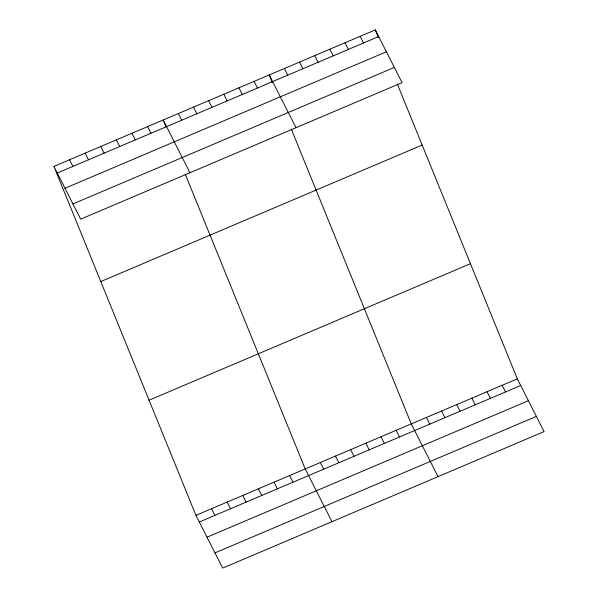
<?xml version="1.0" encoding="UTF-8"?>
<svg xmlns="http://www.w3.org/2000/svg" width="598" height="598" viewBox="0 0 598 598"><rect width="100%" height="100%" fill="white"/><g stroke="black" fill="none" stroke-linecap="round" stroke-linejoin="round"><path stroke-width="0.9" d="M53.917 166.394L375.305 29.9L402.065 82.651L80.678 219.145L53.917 166.394L195.935 515.349L222.695 568.1L544.083 431.607L517.322 378.855L397.356 84.094M57.288 173.046L378.676 36.553M65.01 188.258L386.398 51.764M72.956 203.933L394.351 67.439M100.778 281.553L422.173 145.052M149.066 400.197L470.454 263.696M195.935 515.349L517.322 378.855M199.313 522.002L520.701 385.508M207.028 537.213L528.415 400.72M214.981 552.888L536.369 416.395M360.153 36.336L363.524 42.989M345.001 42.772L348.38 49.425M502.171 385.291L505.549 391.944M329.849 49.208L333.228 55.861M487.019 391.72L490.397 398.38M314.698 55.636L318.076 62.297M471.867 398.156L475.246 404.809M299.546 62.072L302.924 68.725M456.715 404.592L460.094 411.245M284.394 68.508L287.773 75.161M441.571 411.028L444.942 417.681M296.01 127.695L269.242 74.944L272.344 82.561M426.419 417.464L429.79 424.117M254.09 81.38L257.469 88.033M438.028 476.651L411.267 423.9L291.301 129.131M238.946 87.816L242.317 94.469M396.115 430.328L399.486 436.989M223.794 94.245L227.165 100.905M380.963 436.764L384.342 443.417M208.642 100.681L212.013 107.334M365.812 443.2L369.19 449.853M193.49 107.117L196.862 113.769M350.66 449.636L354.038 456.289M178.339 113.553L181.71 120.205M335.508 456.072L338.887 462.725M189.947 172.74L163.187 119.989L165.945 126.761M320.356 462.508L323.735 469.161M147.579 126.619L150.95 133.272M331.972 521.695L305.204 468.937L185.238 174.175M131.964 133.249L135.342 139.902M289.596 475.567L292.975 482.227M116.356 139.88L119.735 146.532M273.989 482.197L277.36 488.858M100.748 146.503L104.119 153.163M258.373 488.828L261.752 495.48M85.133 153.133L88.511 159.793M242.766 495.458L246.144 502.111M69.525 159.763L72.904 166.416M227.158 502.088L230.529 508.741M211.543 508.719L214.921 515.371M375.305 29.9L378.407 37.517"/></g></svg>
